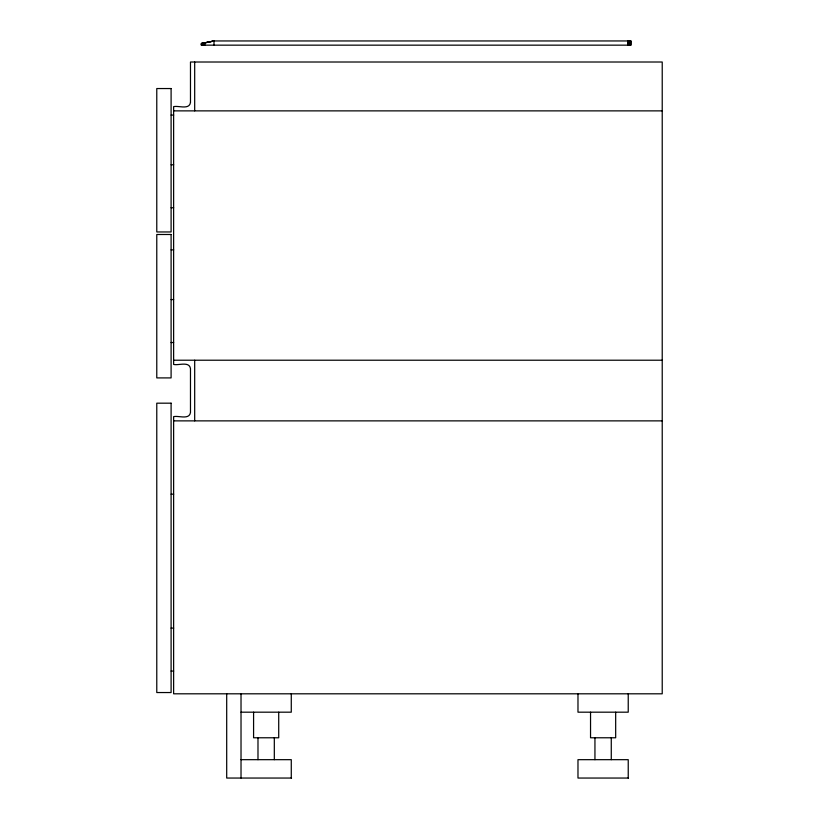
<?xml version="1.0" encoding="UTF-8"?>
<svg xmlns="http://www.w3.org/2000/svg" width="819" height="819" viewBox="0 0 819 819"><rect width="100%" height="100%" fill="white"/><g stroke="black" fill="none" stroke-linecap="round" stroke-linejoin="round"><path stroke-width="1.23" d="M214.005 40.95L204.013 43.049L204.023 45.158L203.307 43.161L202.692 45.158L202.692 43.264L214.005 40.95L631.05 40.95L630.958 45.158L201.423 45.158L201.443 43.468L214.005 40.95L214.005 45.158M204.013 43.049L203.317 45.158L202.692 43.264L202.17 45.158L202.17 43.346L202.692 45.158M202.17 45.158L201.781 43.407L201.515 45.158L201.525 43.458L201.771 45.158L202.426 44.236M201.771 45.158L201.781 43.407M201.423 45.158L201.525 43.458M173.628 110.872L662.223 110.872M171.099 115.08L173.648 115.08M171.099 164.783L173.648 164.783M171.099 207.75L173.648 207.75M171.099 249.867L173.648 249.867M171.099 299.57L173.648 299.57M171.099 342.526L173.648 342.526M173.628 360.217L662.223 360.217M173.628 420.874L662.223 420.874M171.099 494.164L173.648 494.164M171.099 628.101L173.648 628.101M171.099 671.068L173.648 671.068M241.021 712.182L291.277 712.182L291.277 693.806M241.021 759.674L291.277 759.674L291.277 778.05M291.564 778.05L226.699 778.05L226.699 693.806M628.521 778.05L577.979 778.05L577.979 759.674L628.234 759.674L628.234 778.05M201.515 45.158L201.443 43.468M204.781 42.916L204.801 45.158M203.307 43.161L203.317 45.158M630.712 40.95L630.712 45.158M630.313 40.95L630.313 45.158M629.791 40.95L629.791 45.158M629.166 40.95L629.166 45.158M628.449 40.95L628.449 45.158M628.234 693.806L628.234 712.182L577.979 712.182L577.979 693.806M627.682 40.95L627.682 45.158M615.673 712.182L615.673 737.776L590.54 737.776L590.54 712.182M611.271 737.776L611.271 759.674M594.942 737.776L594.942 759.674M278.716 712.182L278.716 737.776L253.583 737.776L253.583 712.182M274.314 737.776L274.314 759.674M257.985 737.776L257.985 759.674M241.021 693.806L241.021 778.05M194.687 62.009L194.687 110.872M194.687 360.217L194.687 420.874M190.479 102.447C189.363 110.155 178.368 105.364 173.628 106.654L173.628 364.435C178.368 365.724 189.363 360.933 190.479 368.642L190.479 412.448C189.363 420.167 178.368 415.366 173.628 416.656L173.628 693.806L662.223 693.806L662.223 62.009L190.479 62.009L190.479 102.447M171.099 88.544L156.777 88.544L156.777 231.961L171.099 231.961L171.099 88.544M171.099 234.49L156.777 234.49L156.777 377.907L171.099 377.907L171.099 234.49M171.099 403.183L156.777 403.183L156.777 692.546L171.099 692.546L171.099 403.183"/></g></svg>
